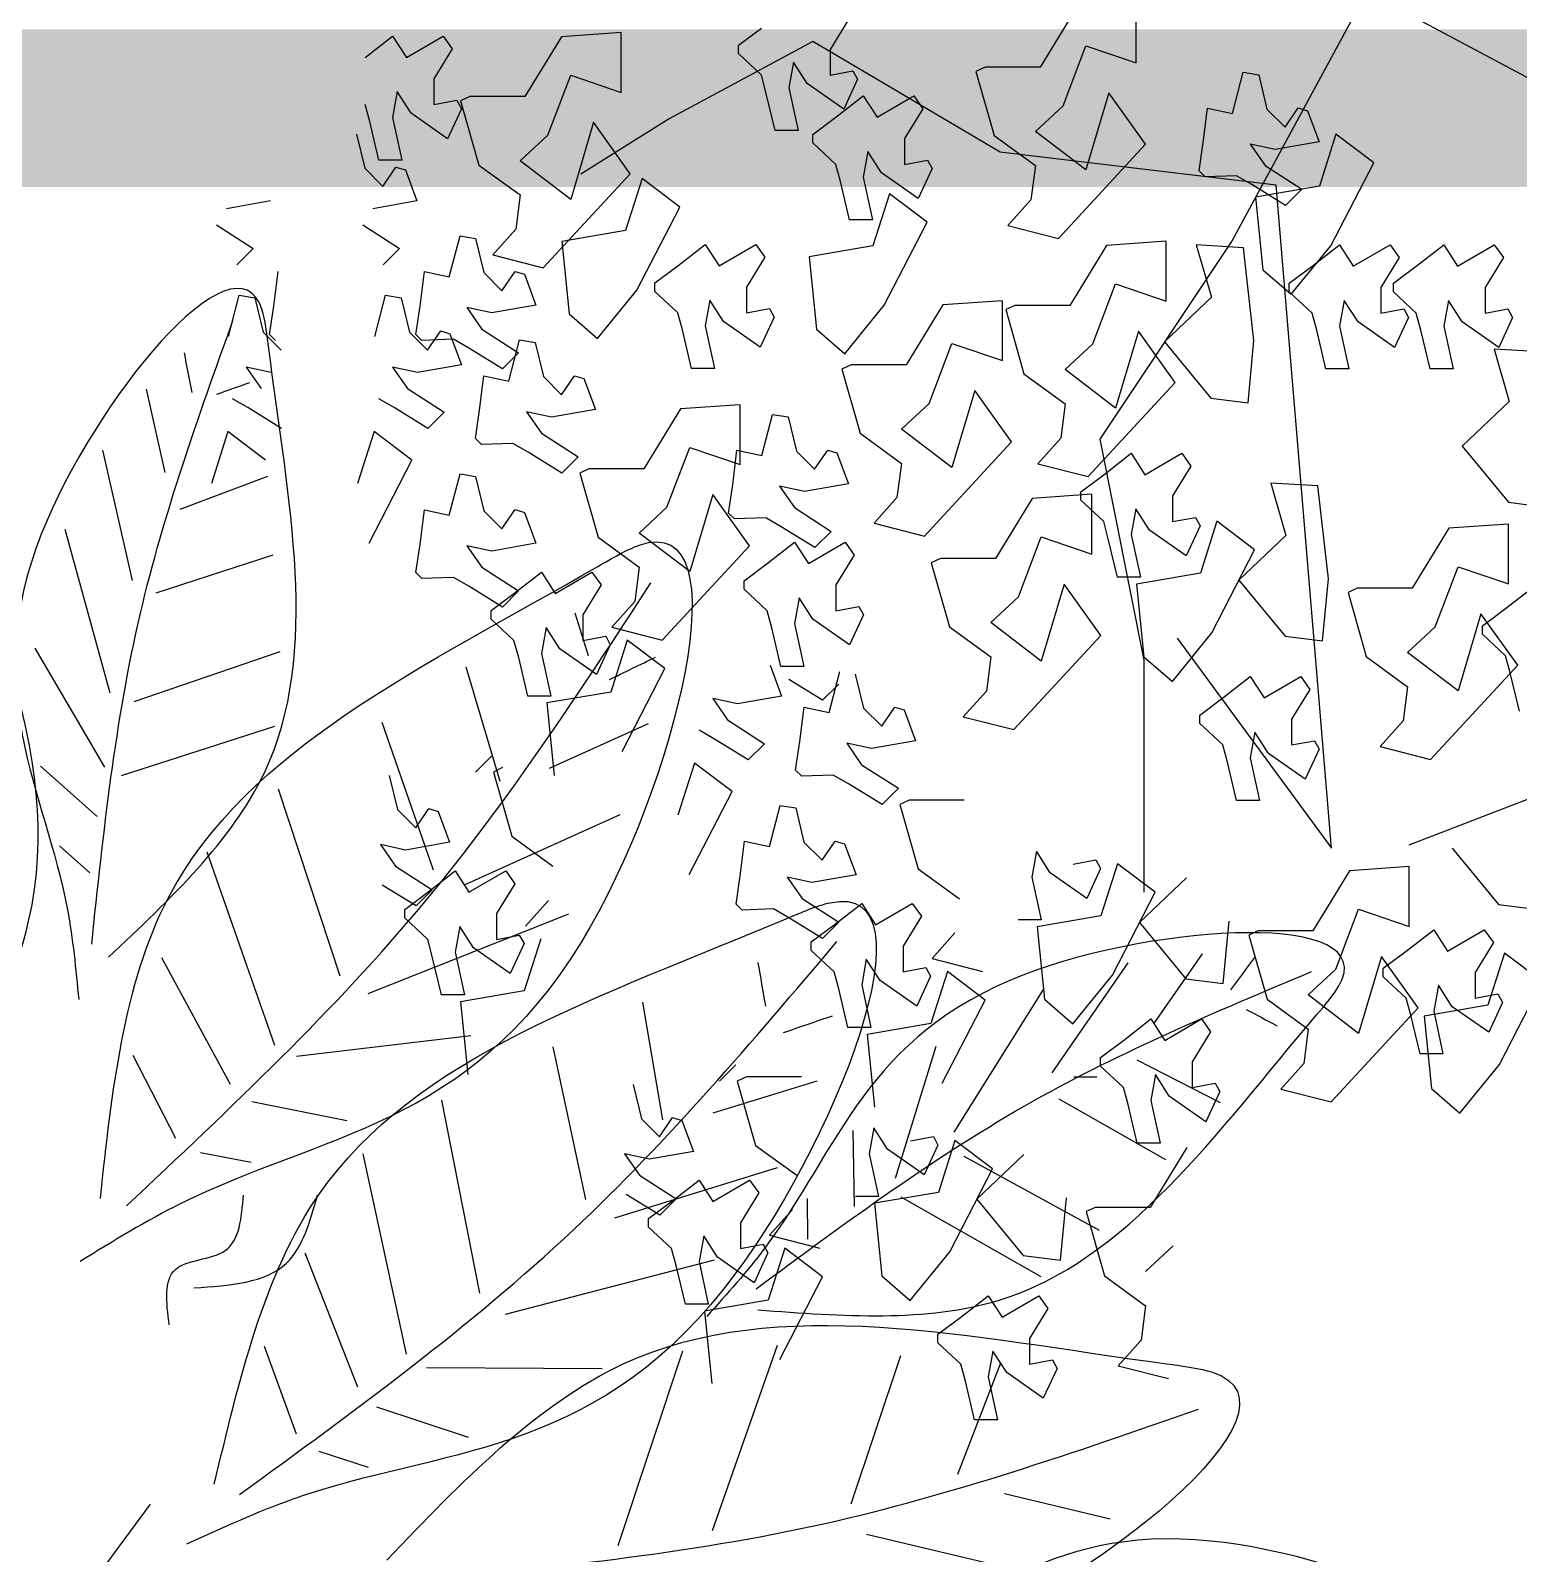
# Model space of a CAD drawing. Header units: metres. Extents: x -1655 to 449, y 40 to 361.
# Drawn here: x 144.3982 to 144.8706, y 48.9521 to 49.4355 of the extents above; entities that cross this region are included whole.
import ezdxf

# ---------------------------------------------------------------- set-up
doc = ezdxf.new("R2010")
doc.units = ezdxf.units.M
doc.header["$MEASUREMENT"] = 0
doc.linetypes.add('ACAD_ISO10W100', pattern=[18, 12, -3, 0, -3])
doc.layers.add('13', color=13, linetype='Continuous', lineweight=9)
doc.layers.add('paisajismo', color=7, linetype='Continuous')

# ---------------------------------------------------------------- blocks, each defined once
blk = doc.blocks.new('A$C67B00017')
at = {"layer": 'paisajismo', "color": 153}
for p, q in [((1.586, 2.0726), (1.5541, 2.1351)), ((1.6653, 2.1215), (1.6129, 2.0852)), ((1.5568, 2.0144), (1.5116, 2.0942)), ((1.6586, 2.0659), (1.5763, 2.0091)), ((1.2427, 2.0528), (1.2615, 1.9737)), ((1.5141, 1.9432), (1.4588, 2.0446)), ((1.2018, 1.9944), (1.2313, 1.8706)), ((1.4836, 1.8962), (1.4241, 2.0009)), ((1.6394, 2.0032), (1.5319, 1.9359)), ((1.2762, 1.9389), (1.3596, 1.971)), ((1.5959, 1.9225), (1.4973, 1.8921)), ((1.2542, 1.859), (1.365, 1.8961)), ((1.5332, 1.8604), (1.4763, 1.8613)), ((1.5701, 1.8333), (1.5461, 1.7557)), ((1.4823, 1.8261), (1.4521, 1.8264)), ((1.2342, 1.7553), (1.3728, 1.8041)), ((1.5052, 1.8038), (1.4677, 1.6822)), ((1.4363, 1.7566), (1.3957, 1.6003)), ((1.223, 1.6848), (1.3684, 1.7333)), ((1.5411, 1.7182), (1.6292, 1.7034)), ((1.8373, 1.7073), (1.8038, 1.6332)), ((1.7691, 1.6861), (1.7168, 1.5701)), ((1.355, 1.6728), (1.3559, 1.5415)), ((1.4816, 1.6606), (1.5958, 1.6362)), ((1.695, 1.6477), (1.6353, 1.4977)), ((1.7942, 1.5967), (1.8797, 1.5711)), ((1.3036, 1.5729), (1.3265, 1.5043)), ((1.4115, 1.5814), (1.5558, 1.553)), ((1.6039, 1.5747), (1.5885, 1.4443)), ((1.7279, 1.5469), (1.8383, 1.5085)), ((1.3661, 1.5265), (1.5159, 1.4943)), ((1.2814, 1.4981), (1.2933, 1.4614)), ((1.3414, 1.4901), (1.4415, 1.4508)), ((1.5405, 1.482), (1.5547, 1.411)), ((1.6486, 1.477), (1.7883, 1.431)), ((1.3063, 1.4444), (1.3718, 1.4204)), ((1.5967, 1.4281), (1.7414, 1.3776)), ((1.7986, 1.3136), (1.8356, 1.4282)), ((1.8539, 1.3229), (1.8912, 1.4322)), ((1.9352, 1.3395), (1.9635, 1.4268)), ((1.9978, 1.3573), (2.0223, 1.423)), ((1.5092, 1.4104), (1.5165, 1.3726)), ((1.5677, 1.3951), (1.6622, 1.3437)), ((1.5273, 1.3541), (1.5893, 1.3222)), ((2.0875, 1.3319), (2.0252, 1.346)), ((2.0419, 1.2993), (1.9445, 1.3215)), ((1.8938, 1.2486), (1.8049, 1.3008)), ((1.9827, 1.271), (1.8605, 1.3048)), ((1.7461, 1.2672), (1.7258, 1.2897)), ((1.8057, 1.2529), (1.768, 1.2954))]:
    blk.add_line(p, q, dxfattribs=at)
at = {"layer": 'paisajismo', "color": 210}
blk.add_line((1.1292, 1.243), (1.2539, 1.3353), dxfattribs=at)
at = {"layer": 'paisajismo', "color": 153}
for points in [[(1.0922, 1.8372), (1.0174, 2.0015), (1.1009, 2.3094), (1.1127, 2.3341), (1.2263, 2.128), (1.1313, 1.863), (1.105, 1.8007)], [(1.3991, 1.7894), (1.4064, 1.9698), (1.6196, 2.2071), (1.6413, 2.2238), (1.6498, 1.9886), (1.4457, 1.7948), (1.3941, 1.7511)], [(1.2121, 1.5118), (1.3587, 1.6887), (1.3588, 2.0949), (1.3525, 2.1292), (1.1442, 1.9138), (1.1726, 1.5566), (1.1841, 1.4712)], [(1.4149, 1.788), (1.5553, 1.9953), (1.652, 2.2032)], [(1.6237, 2.1545), (1.6115, 2.1777)], [(1.6383, 2.143), (1.6626, 2.1609)], [(1.1959, 1.524), (1.2395, 1.8396), (1.3248, 2.1188)], [(1.2687, 1.3829), (1.4849, 1.4608), (1.6915, 1.8105), (1.7035, 1.8432), (1.4146, 1.7636), (1.2575, 1.4416), (1.224, 1.3622)], [(1.261, 1.4017), (1.459, 1.6514), (1.6744, 1.8484)], [(1.6065, 1.8086), (1.619, 1.8451)], [(1.6261, 1.7953), (1.6589, 1.7895)], [(1.4823, 1.2977), (1.7065, 1.3482), (1.9549, 1.6697), (1.9708, 1.7006), (1.6743, 1.6574), (1.4784, 1.3574), (1.4354, 1.2827)], [(1.477, 1.3173), (1.7044, 1.5405), (1.9426, 1.7094)], [(1.8703, 1.6783), (1.8872, 1.7129)], [(1.8881, 1.6627), (1.9199, 1.6528)], [(1.6628, 1.3038), (1.8007, 1.4203), (2.1197, 1.4234), (2.1466, 1.4187), (1.979, 1.2535), (1.6982, 1.2731), (1.6311, 1.2815)], [(2.0837, 1.3848), (2.0925, 1.4095)], [(1.6725, 1.2912), (1.9201, 1.3277), (2.1387, 1.3968)], [(2.085, 1.3663), (2.1147, 1.3605)], [(1.4941, 1.1484), (1.7019, 1.2466), (2.0955, 1.146), (2.1271, 1.1314), (1.8668, 0.983), (1.5277, 1.099), (1.4479, 1.1314)]]:
    blk.add_spline(points, degree=3, dxfattribs=at)
at = {"layer": 'paisajismo', "color": 210}
for points in [[(1.4156, 1.3677), (1.4341, 1.4369), (1.4849, 1.46)], [(1.3879, 1.3492), (1.4294, 1.3538), (1.4433, 1.3907), (1.4849, 1.4046)]]:
    blk.add_spline(points, degree=3, dxfattribs=at)
blk = doc.blocks.new('A$C78ED2221')
at = {"layer": 'paisajismo', "color": 86}
for p, q in [((0.5396, 1.2394), (0.6195, 1.4465)), ((1.3246, 1.2289), (1.2417, 1.3843)), ((0.3333, 1.3242), (0.4112, 1.3644)), ((0.4112, 1.3644), (0.438, 1.329)), ((0.4837, 1.3233), (0.4793, 1.3583)), ((1.0022, 1.3635), (1.0049, 1.3192)), ((0.6197, 1.2596), (0.7081, 1.3414)), ((0.7081, 1.3414), (0.7563, 1.3069)), ((0.7171, 1.33), (0.7372, 1.3085)), ((0.7452, 1.3085), (0.7613, 1.33)), ((0.8005, 1.2854), (0.7844, 1.3328)), ((0.8406, 1.3328), (0.8367, 1.2768)), ((0.9139, 1.2892), (0.8611, 1.3327)), ((0.9557, 1.3334), (0.9139, 1.2892)), ((1.0049, 1.3192), (0.9557, 1.3334)), ((1.0345, 1.3366), (1.0064, 1.3237)), ((1.0426, 1.3322), (1.0345, 1.3366)), ((1.0385, 1.3108), (1.0426, 1.3322)), ((0.2877, 1.2872), (0.3333, 1.3242)), ((0.3917, 1.3272), (0.3636, 1.3142)), ((0.438, 1.329), (0.3891, 1.3135)), ((0.3997, 1.3228), (0.3917, 1.3272)), ((0.3957, 1.3014), (0.3997, 1.3228)), ((0.4479, 1.3186), (0.4198, 1.3014)), ((0.4599, 1.31), (0.4479, 1.3186)), ((0.5365, 1.2798), (0.4837, 1.3233)), ((1.0064, 1.3237), (1.0305, 1.2893)), ((1.0908, 1.328), (1.0627, 1.3108)), ((1.0827, 1.2849), (1.1028, 1.3194)), ((1.1028, 1.3194), (1.0908, 1.328)), ((0.3636, 1.3142), (0.3876, 1.2798)), ((0.3891, 1.3135), (0.3789, 1.2536)), ((0.4198, 1.3014), (0.3957, 1.3014)), ((0.4398, 1.2755), (0.4599, 1.31)), ((0.7563, 1.3069), (0.684, 1.2854)), ((0.7372, 1.3085), (0.7452, 1.3085)), ((1.0627, 1.3108), (1.0385, 1.3108)), ((0.3108, 1.2605), (0.2877, 1.2872)), ((1.0305, 1.2893), (1.0506, 1.2763)), ((0.3876, 1.2798), (0.4077, 1.2669)), ((0.4599, 1.2626), (0.4398, 1.2755)), ((0.684, 1.2854), (0.7201, 1.2381)), ((0.7443, 1.2639), (0.8005, 1.2854)), ((0.8367, 1.2768), (0.7804, 1.2424)), ((1.0264, 1.272), (0.9863, 1.2807)), ((0.9863, 1.2807), (0.9863, 1.2591)), ((1.0506, 1.2763), (1.0264, 1.272)), ((1.1028, 1.272), (1.0827, 1.2849)), ((0.3789, 1.2536), (0.3108, 1.2605)), ((0.3435, 1.2712), (0.3435, 1.2497)), ((0.3836, 1.2626), (0.3435, 1.2712)), ((0.4077, 1.2669), (0.3836, 1.2626)), ((0.4398, 1.2368), (0.4599, 1.2626)), ((0.6318, 1.2123), (0.6197, 1.2596)), ((0.7201, 1.2381), (0.7443, 1.2639)), ((0.9863, 1.2591), (1.0225, 1.2506)), ((1.0827, 1.2462), (1.1028, 1.272)), ((0.2983, 1.1663), (0.3867, 1.2481)), ((0.3435, 1.2497), (0.3796, 1.2411)), ((0.3867, 1.2481), (0.4348, 1.2136)), ((1.0225, 1.2506), (1.0385, 1.2462)), ((1.0385, 1.2462), (1.0586, 1.2247)), ((1.0666, 1.2247), (1.0827, 1.2462)), ((0.3796, 1.2411), (0.3957, 1.2368)), ((0.3957, 1.2368), (0.4158, 1.2152)), ((0.4238, 1.2152), (0.4398, 1.2368)), ((0.4791, 1.1921), (0.4629, 1.2395)), ((0.4629, 1.2395), (0.5192, 1.2395)), ((0.5192, 1.2395), (0.5152, 1.1835)), ((0.6559, 1.2338), (0.6318, 1.2123)), ((0.688, 1.2381), (0.6559, 1.2338)), ((0.7162, 1.1993), (0.688, 1.2381)), ((0.7804, 1.2424), (0.7804, 1.1907)), ((1.0345, 1.2388), (1.0064, 1.2258)), ((1.0426, 1.2344), (1.0345, 1.2388)), ((1.0385, 1.213), (1.0426, 1.2344)), ((1.0908, 1.2302), (1.0627, 1.213)), ((1.1028, 1.2216), (1.0908, 1.2302)), ((0.4158, 1.2152), (0.4238, 1.2152)), ((1.0064, 1.2258), (1.0305, 1.1915)), ((1.0586, 1.2247), (1.0666, 1.2247)), ((1.0827, 1.1871), (1.1028, 1.2216)), ((0.4348, 1.2136), (0.3625, 1.1921)), ((1.0627, 1.213), (1.0385, 1.213)), ((1.1019, 1.166), (1.1798, 1.2062)), ((1.3557, 1.2081), (1.1069, 1.0734)), ((1.1798, 1.2062), (1.2066, 1.1708)), ((0.3625, 1.1921), (0.3987, 1.1448)), ((0.4228, 1.1707), (0.4791, 1.1921)), ((0.7764, 1.1821), (0.7162, 1.1993)), ((0.7804, 1.1907), (0.7764, 1.1821)), ((1.0305, 1.1915), (1.0506, 1.1785)), ((1.1028, 1.1742), (1.0827, 1.1871)), ((0.5152, 1.1835), (0.459, 1.1491)), ((1.0264, 1.1742), (0.9863, 1.1829)), ((0.9863, 1.1829), (0.9863, 1.1613)), ((1.0506, 1.1785), (1.0264, 1.1742)), ((1.0827, 1.1484), (1.1028, 1.1742)), ((0.3103, 1.119), (0.2983, 1.1663)), ((0.3987, 1.1448), (0.4228, 1.1707)), ((0.7336, 1.0216), (0.5365, 1.1667)), ((0.5365, 1.1667), (1.1587, 1.1148)), ((0.7309, 1.1581), (0.7893, 1.1637)), ((0.7353, 1.1231), (0.7309, 1.1581)), ((0.7893, 1.1637), (0.8764, 1.1539)), ((0.9863, 1.1613), (1.0225, 1.1527)), ((1.0563, 1.1289), (1.1019, 1.166)), ((1.2066, 1.1708), (1.1578, 1.1553)), ((0.3666, 1.1448), (0.3344, 1.1405)), ((0.3947, 1.1061), (0.3666, 1.1448)), ((0.6293, 1.1549), (0.6012, 1.142)), ((0.6373, 1.1506), (0.6293, 1.1549)), ((0.6333, 1.1292), (0.6373, 1.1506)), ((0.6855, 1.1463), (0.6574, 1.1292)), ((0.6975, 1.1377), (0.6855, 1.1463)), ((0.8764, 1.1539), (0.8791, 1.1096)), ((1.0225, 1.1527), (1.0385, 1.1484)), ((1.0385, 1.1484), (1.0586, 1.1269)), ((1.0666, 1.1269), (1.0827, 1.1484)), ((1.1578, 1.1553), (1.1475, 1.0954)), ((1.1995, 1.1549), (1.1922, 1.1136)), ((1.2286, 1.1442), (1.1995, 1.1549)), ((1.2312, 1.1354), (1.2286, 1.1442)), ((0.3344, 1.1405), (0.3103, 1.119)), ((0.6012, 1.142), (0.6253, 1.1076)), ((0.6774, 1.1033), (0.6975, 1.1377)), ((1.1549, 1.1387), (1.1397, 1.1235)), ((1.1772, 1.1042), (1.1549, 1.1387)), ((1.2131, 1.1231), (1.2312, 1.1354)), ((0.6574, 1.1292), (0.6333, 1.1292)), ((0.7881, 1.0796), (0.7353, 1.1231)), ((0.8299, 1.1238), (0.7881, 1.0796)), ((0.8791, 1.1096), (0.8299, 1.1238)), ((1.0794, 1.1023), (1.0563, 1.1289)), ((1.0586, 1.1269), (1.0666, 1.1269)), ((1.1397, 1.1235), (1.1592, 1.0919)), ((0.6253, 1.1076), (0.6454, 1.0947)), ((0.6975, 1.0903), (0.6774, 1.1033)), ((1.1475, 1.0954), (1.0794, 1.1023)), ((1.1587, 1.1148), (1.1898, 0.8557)), ((1.1973, 1.0902), (1.1772, 1.1042)), ((1.1922, 1.1136), (1.1973, 1.0902)), ((0.6212, 1.0903), (0.5811, 1.099)), ((0.5811, 1.099), (0.5811, 1.0775)), ((0.6454, 1.0947), (0.6212, 1.0903)), ((0.6774, 1.0646), (0.6975, 1.0903)), ((0.7386, 1.0542), (0.8165, 1.0944)), ((0.9545, 1.0883), (1.0129, 1.0938)), ((0.9589, 1.0533), (0.9545, 1.0883)), ((1.0129, 1.0938), (1.1, 1.084)), ((1.1592, 1.0919), (1.1675, 1.0774)), ((0.5811, 1.0775), (0.6172, 1.0689)), ((1.1069, 1.0734), (0.9202, 0.949)), ((1.1, 1.084), (1.1027, 1.0397)), ((1.1675, 1.0774), (1.1664, 1.048)), ((0.3079, 1.0617), (0.2797, 1.0487)), ((0.3159, 1.0573), (0.3079, 1.0617)), ((0.4138, 1.0299), (0.4094, 1.0648)), ((0.6172, 1.0689), (0.6333, 1.0646)), ((0.6333, 1.0646), (0.6534, 1.043)), ((0.6614, 1.043), (0.6774, 1.0646)), ((0.8433, 1.059), (0.7944, 1.0435)), ((0.2797, 1.0487), (0.3038, 1.0143)), ((0.3118, 1.0359), (0.3159, 1.0573)), ((0.3641, 1.0531), (0.336, 1.0359)), ((0.356, 1.01), (0.3761, 1.0445)), ((0.3761, 1.0445), (0.3641, 1.0531)), ((0.693, 1.0172), (0.7386, 1.0542)), ((1.0117, 1.0098), (0.9589, 1.0533)), ((1.0535, 1.0539), (1.0117, 1.0098)), ((1.1027, 1.0397), (1.0535, 1.0539)), ((1.1664, 1.048), (1.1721, 1.0423)), ((1.1721, 1.0423), (1.1987, 1.0462)), ((0.2556, 1.0309), (0.1993, 0.9965)), ((0.336, 1.0359), (0.3118, 1.0359)), ((0.4667, 0.9863), (0.4138, 1.0299)), ((0.5085, 1.0305), (0.4667, 0.9863)), ((0.6534, 1.043), (0.6614, 1.043)), ((0.7944, 1.0435), (0.7842, 0.9836)), ((0.8389, 1.0432), (0.8108, 1.0302)), ((0.8108, 1.0302), (0.8349, 0.9958)), ((0.8469, 1.0388), (0.8389, 1.0432)), ((0.8429, 1.0174), (0.8469, 1.0388)), ((0.8951, 1.0346), (0.867, 1.0174)), ((0.9071, 1.026), (0.8951, 1.0346)), ((0.139, 0.9921), (0.1632, 1.018)), ((0.7161, 0.9905), (0.693, 1.0172)), ((0.867, 1.0174), (0.8429, 1.0174)), ((0.8852, 0.9382), (0.9736, 1.02)), ((0.887, 0.9915), (0.9071, 1.026)), ((0.9736, 1.02), (1.0218, 0.9855)), ((0.0507, 0.9663), (0.0386, 1.0137)), ((0.2596, 1.0057), (0.2596, 0.9842)), ((0.2997, 0.9971), (0.2596, 1.0057)), ((0.3239, 1.0014), (0.2997, 0.9971)), ((0.3038, 1.0143), (0.3239, 1.0014)), ((0.3761, 0.9971), (0.356, 1.01)), ((0.4171, 0.9609), (0.495, 1.0011)), ((0.495, 1.0011), (0.5218, 0.9657)), ((1.0499, 1.0114), (1.1061, 1.0114)), ((1.066, 0.964), (1.0499, 1.0114)), ((1.1061, 1.0114), (1.1021, 0.9554)), ((0.0748, 0.9879), (0.0507, 0.9663)), ((0.1069, 0.9921), (0.0748, 0.9879)), ((0.1351, 0.9534), (0.1069, 0.9921)), ((0.356, 0.9713), (0.3761, 0.9971)), ((0.7128, 0.9905), (0.4951, 0.9905)), ((0.9202, 0.949), (0.7128, 0.9905)), ((0.7842, 0.9836), (0.7161, 0.9905)), ((0.8308, 0.9786), (0.7907, 0.9872)), ((0.7907, 0.9872), (0.7907, 0.9657)), ((0.8349, 0.9958), (0.855, 0.9829)), ((0.9071, 0.9786), (0.887, 0.9915)), ((1.1088, 0.9103), (1.1972, 0.992)), ((0.2596, 0.9842), (0.2958, 0.9756)), ((0.2958, 0.9756), (0.3118, 0.9713)), ((0.855, 0.9829), (0.8308, 0.9786)), ((0.887, 0.9528), (0.9071, 0.9786)), ((1.0218, 0.9855), (0.9495, 0.964)), ((1.2734, 0.9834), (1.3297, 0.9834)), ((1.2896, 0.936), (1.2734, 0.9834)), ((0.3118, 0.9713), (0.3319, 0.9497)), ((0.3399, 0.9497), (0.356, 0.9713)), ((0.3715, 0.9239), (0.4171, 0.9609)), ((0.5218, 0.9657), (0.473, 0.9502)), ((0.7907, 0.9657), (0.8268, 0.9571)), ((0.9495, 0.964), (0.9856, 0.9167)), ((1.0098, 0.9425), (1.066, 0.964)), ((0.3215, 0.9464), (0.3215, 0.9248)), ((0.3319, 0.9497), (0.3399, 0.9497)), ((0.473, 0.9502), (0.4627, 0.8903)), ((0.5174, 0.9499), (0.4893, 0.9369)), ((0.5255, 0.9455), (0.5174, 0.9499)), ((0.5214, 0.9241), (0.5255, 0.9455)), ((0.6477, 0.8683), (0.7361, 0.9501)), ((0.7361, 0.9501), (0.7842, 0.9157)), ((0.8268, 0.9571), (0.8429, 0.9528)), ((0.8429, 0.9528), (0.863, 0.9312)), ((0.871, 0.9312), (0.887, 0.9528)), ((1.1021, 0.9554), (1.0459, 0.921)), ((0.4893, 0.9369), (0.5134, 0.9026)), ((0.9856, 0.9167), (1.0098, 0.9425)), ((1.173, 0.936), (1.2092, 0.8887)), ((1.2333, 0.9146), (1.2896, 0.936)), ((0.3946, 0.8972), (0.3715, 0.9239)), ((0.9535, 0.9167), (0.9214, 0.9124)), ((0.9816, 0.8779), (0.9535, 0.9167)), ((1.0459, 0.921), (1.0459, 0.8694)), ((1.3257, 0.9274), (1.2695, 0.8931)), ((0.0482, 0.909), (0.0201, 0.8961)), ((0.0562, 0.9047), (0.0482, 0.909)), ((0.0522, 0.8832), (0.0562, 0.9047)), ((0.1542, 0.8772), (0.1498, 0.9122)), ((0.5134, 0.9026), (0.5335, 0.8896)), ((1.1209, 0.8629), (1.1088, 0.9103)), ((1.2092, 0.8887), (1.2333, 0.9146)), ((0.0201, 0.8961), (0.0442, 0.8617)), ((0.1045, 0.9004), (0.0763, 0.8832)), ((0.0963, 0.8574), (0.1164, 0.8918)), ((0.1164, 0.8918), (0.1045, 0.9004)), ((0.4627, 0.8903), (0.3946, 0.8972)), ((0.4692, 0.894), (0.4692, 0.8724)), ((0.5093, 0.8853), (0.4692, 0.894)), ((0.5335, 0.8896), (0.5093, 0.8853)), ((1.1771, 0.8887), (1.1449, 0.8845)), ((1.2052, 0.85), (1.1771, 0.8887)), ((1.2695, 0.8931), (1.2695, 0.8414)), ((0.0763, 0.8832), (0.0522, 0.8832)), ((0.207, 0.8337), (0.1542, 0.8772)), ((0.2488, 0.8779), (0.207, 0.8337)), ((1.0419, 0.8608), (0.9816, 0.8779)), ((1.1449, 0.8845), (1.1209, 0.8629)), ((0.0442, 0.8617), (0.0643, 0.8488)), ((0.9177, 0.8663), (0.9659, 0.8318)), ((1.0459, 0.8694), (1.0419, 0.8608)), ((0.0401, 0.8444), (0, 0.8531)), ((0, 0.8531), (0, 0.8316)), ((0.0643, 0.8488), (0.0401, 0.8444)), ((0.1164, 0.8444), (0.0963, 0.8574)), ((0.0963, 0.8186), (0.1164, 0.8444)), ((0.1575, 0.8083), (0.2354, 0.8485)), ((0.2354, 0.8485), (0.2622, 0.8131)), ((0.994, 0.8577), (1.0502, 0.8577)), ((1.0101, 0.8103), (0.994, 0.8577)), ((1.0502, 0.8577), (1.0463, 0.8017)), ((1.1898, 0.8557), (1.2935, 0.6796)), ((1.2654, 0.8328), (1.2052, 0.85)), ((0, 0.8316), (0.0361, 0.823)), ((0.316, 0.8012), (0.3939, 0.8414)), ((0.3939, 0.8414), (0.4207, 0.806)), ((0.4328, 0.7916), (0.4207, 0.8389)), ((0.9659, 0.8318), (0.8936, 0.8103)), ((1.2695, 0.8414), (1.2654, 0.8328)), ((0.0361, 0.823), (0.0522, 0.8186)), ((0.0522, 0.8186), (0.0723, 0.7971)), ((0.0803, 0.7971), (0.0963, 0.8186)), ((0.5171, 0.7787), (0.489, 0.8174)), ((0.5814, 0.8217), (0.5814, 0.7701)), ((0.1119, 0.7712), (0.1575, 0.8083)), ((0.2622, 0.8131), (0.2134, 0.7976)), ((0.4207, 0.806), (0.3719, 0.7905)), ((0.4569, 0.8131), (0.4328, 0.7916)), ((0.9539, 0.7888), (1.0101, 0.8103)), ((1.0463, 0.8017), (0.99, 0.7673)), ((0.0723, 0.7971), (0.0803, 0.7971)), ((0.2134, 0.7976), (0.2031, 0.7377)), ((0.2578, 0.7972), (0.2297, 0.7843)), ((0.2658, 0.7929), (0.2578, 0.7972)), ((0.2618, 0.7714), (0.2658, 0.7929)), ((0.3719, 0.7905), (0.3616, 0.7306)), ((0.4163, 0.7902), (0.3882, 0.7772)), ((0.4243, 0.7858), (0.4163, 0.7902)), ((0.9297, 0.763), (0.9539, 0.7888)), ((1.046, 0.7468), (1.1239, 0.787)), ((1.1239, 0.787), (1.1507, 0.7516)), ((1.1743, 0.7916), (1.1461, 0.7787)), ((1.1823, 0.7873), (1.1743, 0.7916)), ((1.1782, 0.7658), (1.1823, 0.7873)), ((0.2297, 0.7843), (0.2538, 0.7499)), ((0.3882, 0.7772), (0.4123, 0.7429)), ((0.4203, 0.7644), (0.4243, 0.7858)), ((0.4726, 0.7816), (0.4444, 0.7644)), ((0.4645, 0.7385), (0.4846, 0.773)), ((0.4846, 0.773), (0.4726, 0.7816)), ((0.5774, 0.7615), (0.5171, 0.7787)), ((0.6372, 0.7762), (0.6299, 0.7348)), ((0.8414, 0.7372), (0.8293, 0.7845)), ((1.1461, 0.7787), (1.1702, 0.7443)), ((1.2305, 0.783), (1.2024, 0.7658)), ((1.2224, 0.74), (1.2425, 0.7744)), ((1.2425, 0.7744), (1.2305, 0.783)), ((0.135, 0.7446), (0.1119, 0.7712)), ((0.4444, 0.7644), (0.4203, 0.7644)), ((0.5814, 0.7701), (0.5774, 0.7615)), ((0.5926, 0.76), (0.5774, 0.7448)), ((0.6148, 0.7255), (0.5926, 0.76)), ((0.6689, 0.7567), (0.6663, 0.7654)), ((0.8655, 0.7587), (0.8414, 0.7372)), ((0.9258, 0.7242), (0.8976, 0.763)), ((0.99, 0.7673), (0.99, 0.7156)), ((1.2024, 0.7658), (1.1782, 0.7658)), ((0.2031, 0.7377), (0.135, 0.7446)), ((0.2538, 0.7499), (0.2739, 0.737)), ((0.5774, 0.7448), (0.5969, 0.7131)), ((0.6508, 0.7444), (0.6689, 0.7567)), ((0.6679, 0.7273), (0.6508, 0.7444)), ((1.0004, 0.7097), (1.046, 0.7468)), ((1.1507, 0.7516), (1.1019, 0.7361)), ((1.1702, 0.7443), (1.1903, 0.7314)), ((0.2497, 0.7326), (0.2096, 0.7413)), ((0.2096, 0.7413), (0.2096, 0.7198)), ((0.2739, 0.737), (0.2497, 0.7326)), ((0.3616, 0.7306), (0.2935, 0.7375)), ((0.4082, 0.7256), (0.3681, 0.7343)), ((0.3681, 0.7343), (0.3681, 0.7127)), ((0.4324, 0.7299), (0.4082, 0.7256)), ((0.4123, 0.7429), (0.4324, 0.7299)), ((0.4846, 0.7256), (0.4645, 0.7385)), ((0.6299, 0.7348), (0.635, 0.7115)), ((1.1019, 0.7361), (1.0916, 0.6762)), ((1.1662, 0.727), (1.1261, 0.7357)), ((1.1261, 0.7357), (1.1261, 0.7142)), ((1.1903, 0.7314), (1.1662, 0.727)), ((1.2425, 0.727), (1.2224, 0.74)), ((0.4645, 0.6998), (0.4846, 0.7256)), ((0.5115, 0.7203), (0.5042, 0.6789)), ((0.5405, 0.7095), (0.5115, 0.7203)), ((0.635, 0.7115), (0.6148, 0.7255)), ((0.6999, 0.7196), (0.6679, 0.7273)), ((0.7554, 0.7272), (0.7272, 0.7142)), ((0.7634, 0.7228), (0.7554, 0.7272)), ((0.7593, 0.7014), (0.7634, 0.7228)), ((0.8116, 0.7186), (0.7835, 0.7014)), ((0.8236, 0.71), (0.8116, 0.7186)), ((0.986, 0.7071), (0.9258, 0.7242)), ((0.99, 0.7156), (0.986, 0.7071)), ((1.2224, 0.7012), (1.2425, 0.727)), ((1.2581, 0.7218), (1.23, 0.7088)), ((1.2661, 0.7174), (1.2581, 0.7218)), ((1.2621, 0.696), (1.2661, 0.7174)), ((0.3681, 0.7127), (0.4043, 0.7041)), ((0.4043, 0.7041), (0.4203, 0.6998)), ((0.4669, 0.7041), (0.4516, 0.6889)), ((0.4891, 0.6696), (0.4669, 0.7041)), ((0.5251, 0.6885), (0.5431, 0.7008)), ((0.5431, 0.7008), (0.5405, 0.7095)), ((0.5969, 0.7131), (0.6051, 0.6987)), ((0.6638, 0.6949), (0.7023, 0.705)), ((0.6904, 0.7041), (0.6752, 0.6889)), ((0.7272, 0.7142), (0.7513, 0.6798)), ((0.7835, 0.7014), (0.7593, 0.7014)), ((0.8035, 0.6755), (0.8236, 0.71)), ((0.8784, 0.7131), (0.8712, 0.6718)), ((0.9075, 0.7024), (0.8784, 0.7131)), ((0.9101, 0.6937), (0.9075, 0.7024)), ((1.0235, 0.6831), (1.0004, 0.7097)), ((1.1261, 0.7142), (1.1622, 0.7056)), ((1.1622, 0.7056), (1.1782, 0.7012)), ((1.1782, 0.7012), (1.1983, 0.6797)), ((1.2064, 0.6797), (1.2224, 0.7012)), ((1.23, 0.7088), (1.2541, 0.6744)), ((1.3143, 0.7132), (1.2862, 0.696)), ((0.0564, 0.6486), (0.1342, 0.6888)), ((0.1342, 0.6888), (0.1611, 0.6534)), ((0.1732, 0.639), (0.1611, 0.6863)), ((0.4203, 0.6998), (0.4404, 0.6783)), ((0.4484, 0.6783), (0.4645, 0.6998)), ((0.4516, 0.6889), (0.4711, 0.6572)), ((0.5421, 0.6714), (0.5251, 0.6885)), ((0.6051, 0.6987), (0.6041, 0.6693)), ((0.6688, 0.6715), (0.6638, 0.6949)), ((0.6752, 0.6889), (0.6947, 0.6572)), ((0.8338, 0.697), (0.8186, 0.6817)), ((0.8561, 0.6625), (0.8338, 0.697)), ((0.8921, 0.6814), (0.9101, 0.6937)), ((1.2862, 0.696), (1.2621, 0.696)), ((0.4404, 0.6783), (0.4484, 0.6783)), ((0.5042, 0.6789), (0.5092, 0.6556)), ((0.7513, 0.6798), (0.7714, 0.6669)), ((0.8236, 0.6626), (0.8035, 0.6755)), ((0.8186, 0.6817), (0.8381, 0.6501)), ((0.9091, 0.6643), (0.8921, 0.6814)), ((1.0916, 0.6762), (1.0235, 0.6831)), ((1.1983, 0.6797), (1.2064, 0.6797)), ((1.2935, 0.6796), (1.2209, 0.5448)), ((1.2541, 0.6744), (1.2741, 0.6615)), ((0.1972, 0.6605), (0.1732, 0.639)), ((0.2575, 0.626), (0.2294, 0.6648)), ((0.3218, 0.6691), (0.3218, 0.6174)), ((0.5092, 0.6556), (0.4891, 0.6696)), ((0.5742, 0.6637), (0.5421, 0.6714)), ((0.5766, 0.6491), (0.5742, 0.6637)), ((0.6041, 0.6693), (0.6098, 0.6636)), ((0.6098, 0.6636), (0.6364, 0.6675)), ((0.6364, 0.6675), (0.6688, 0.6715)), ((0.7071, 0.6712), (0.7071, 0.6497)), ((0.7473, 0.6626), (0.7071, 0.6712)), ((0.7714, 0.6669), (0.7473, 0.6626)), ((0.8035, 0.6368), (0.8236, 0.6626)), ((0.8762, 0.6485), (0.8561, 0.6625)), ((0.8712, 0.6718), (0.8762, 0.6485)), ((0.9412, 0.6566), (0.9091, 0.6643)), ((1.25, 0.6572), (1.2099, 0.6659)), ((1.2099, 0.6659), (1.2099, 0.6443)), ((1.2741, 0.6615), (1.25, 0.6572)), ((0.1611, 0.6534), (0.1122, 0.6379)), ((0.4711, 0.6572), (0.4794, 0.6428)), ((0.538, 0.639), (0.5766, 0.6491)), ((0.6791, 0.6504), (0.6718, 0.6091)), ((0.7082, 0.6397), (0.6791, 0.6504)), ((0.7071, 0.6497), (0.7433, 0.6411)), ((0.8381, 0.6501), (0.8464, 0.6357)), ((0.9436, 0.642), (0.9412, 0.6566)), ((1.0348, 0.6433), (1.0067, 0.6304)), ((1.0429, 0.639), (1.0348, 0.6433)), ((0.1122, 0.6379), (0.102, 0.578)), ((0.1567, 0.6375), (0.1286, 0.6246)), ((0.1647, 0.6332), (0.1567, 0.6375)), ((0.1607, 0.6117), (0.1647, 0.6332)), ((0.4794, 0.6428), (0.4784, 0.6134)), ((0.5431, 0.6156), (0.538, 0.639)), ((0.6345, 0.6342), (0.6193, 0.619)), ((0.6568, 0.5997), (0.6345, 0.6342)), ((0.7433, 0.6411), (0.7593, 0.6368)), ((0.7593, 0.6368), (0.7794, 0.6152)), ((0.7874, 0.6152), (0.8035, 0.6368)), ((0.8464, 0.6357), (0.8454, 0.6063)), ((0.905, 0.6318), (0.9436, 0.642)), ((0.91, 0.6085), (0.905, 0.6318)), ((1.0067, 0.6304), (1.0308, 0.596)), ((1.0388, 0.6175), (1.0429, 0.639)), ((1.0911, 0.6347), (1.0629, 0.6175)), ((1.1031, 0.6261), (1.0911, 0.6347)), ((0.1286, 0.6246), (0.1526, 0.5902)), ((0.2129, 0.6289), (0.1848, 0.6117)), ((0.2048, 0.5859), (0.2249, 0.6203)), ((0.2249, 0.6203), (0.2129, 0.6289)), ((0.3177, 0.6088), (0.2575, 0.626)), ((0.3218, 0.6174), (0.3177, 0.6088)), ((0.5106, 0.6116), (0.5431, 0.6156)), ((0.6193, 0.619), (0.6388, 0.5874)), ((0.7318, 0.5384), (0.8202, 0.6202)), ((0.7794, 0.6152), (0.7874, 0.6152)), ((0.8202, 0.6202), (0.8683, 0.5857)), ((1.0629, 0.6175), (1.0388, 0.6175)), ((1.083, 0.5917), (1.1031, 0.6261)), ((0.1848, 0.6117), (0.1607, 0.6117)), ((0.333, 0.6073), (0.3178, 0.5921)), ((0.4784, 0.6134), (0.484, 0.6077)), ((0.484, 0.6077), (0.5106, 0.6116)), ((0.5116, 0.5637), (0.5895, 0.6039)), ((0.5895, 0.6039), (0.6163, 0.5685)), ((0.6718, 0.6091), (0.6769, 0.5857)), ((0.8454, 0.6063), (0.851, 0.6006)), ((0.851, 0.6006), (0.8776, 0.6045)), ((0.8776, 0.6045), (0.91, 0.6085)), ((0.9126, 0.5642), (0.8965, 0.6116)), ((0.8965, 0.6116), (0.9527, 0.6116)), ((0.9527, 0.6116), (0.9487, 0.5556)), ((0.1526, 0.5902), (0.1727, 0.5773)), ((0.6388, 0.5874), (0.6471, 0.5729)), ((0.6769, 0.5857), (0.6568, 0.5997)), ((0.9866, 0.5874), (0.9866, 0.5659)), ((1.0267, 0.5787), (0.9866, 0.5874)), ((1.0308, 0.596), (1.0509, 0.5831)), ((1.1031, 0.5787), (1.083, 0.5917)), ((0.102, 0.578), (0.0339, 0.5849)), ((0.1085, 0.5816), (0.1085, 0.5601)), ((0.1486, 0.5729), (0.1085, 0.5816)), ((0.1727, 0.5773), (0.1486, 0.5729)), ((0.2249, 0.5729), (0.2048, 0.5859)), ((0.2048, 0.5471), (0.2249, 0.5729)), ((1.0509, 0.5831), (1.0267, 0.5787)), ((1.083, 0.5529), (1.1031, 0.5787)), ((0.1085, 0.5601), (0.1446, 0.5515)), ((0.2518, 0.5676), (0.2445, 0.5263)), ((0.2809, 0.5569), (0.2518, 0.5676)), ((0.6163, 0.5685), (0.5675, 0.553)), ((0.7961, 0.5642), (0.8322, 0.5168)), ((0.9866, 0.5659), (1.0228, 0.5573)), ((0.1446, 0.5515), (0.1607, 0.5471)), ((0.1607, 0.5471), (0.1808, 0.5256)), ((0.1888, 0.5256), (0.2048, 0.5471)), ((0.2072, 0.5514), (0.192, 0.5362)), ((0.2294, 0.5169), (0.2072, 0.5514)), ((0.2654, 0.5358), (0.2835, 0.5481)), ((0.2835, 0.5481), (0.2809, 0.5569)), ((0.9487, 0.5556), (0.8925, 0.5212)), ((1.0228, 0.5573), (1.0388, 0.5529)), ((1.0388, 0.5529), (1.0589, 0.5314)), ((1.0602, 0.5146), (1.1381, 0.5548)), ((1.0669, 0.5314), (1.083, 0.5529)), ((1.2209, 0.5448), (1.1691, 0.4619)), ((0.192, 0.5362), (0.2115, 0.5046)), ((0.2825, 0.5188), (0.2654, 0.5358)), ((0.6271, 0.5007), (0.705, 0.5409)), ((0.705, 0.5409), (0.7318, 0.5055)), ((0.7439, 0.4911), (0.7318, 0.5384)), ((0.8322, 0.5168), (0.8564, 0.5427)), ((1.0589, 0.5314), (1.0669, 0.5314)), ((0.1808, 0.5256), (0.1888, 0.5256)), ((0.2496, 0.5029), (0.2294, 0.5169)), ((0.2445, 0.5263), (0.2496, 0.5029)), ((0.3145, 0.511), (0.2825, 0.5188)), ((0.8001, 0.5168), (0.7679, 0.5126)), ((0.8282, 0.4781), (0.8001, 0.5168)), ((0.8925, 0.5212), (0.8925, 0.4695)), ((1.0147, 0.4776), (1.0602, 0.5146)), ((1.165, 0.5194), (1.1161, 0.504)), ((0.7318, 0.5055), (0.683, 0.49)), ((0.7679, 0.5126), (0.7439, 0.4911)), ((1.0811, 0.4266), (1.1695, 0.5084)), ((1.1161, 0.504), (1.1059, 0.444)), ((0.683, 0.49), (0.6727, 0.4301)), ((0.7274, 0.4896), (0.6993, 0.4767)), ((0.7354, 0.4853), (0.7274, 0.4896)), ((0.6993, 0.4767), (0.7234, 0.4423)), ((0.7314, 0.4638), (0.7354, 0.4853)), ((0.7837, 0.481), (0.7555, 0.4638)), ((0.7755, 0.438), (0.7956, 0.4724)), ((0.7956, 0.4724), (0.7837, 0.481)), ((0.8884, 0.4609), (0.8282, 0.4781)), ((0.9483, 0.4756), (0.941, 0.4343)), ((0.9773, 0.4649), (0.9483, 0.4756)), ((0.7555, 0.4638), (0.7314, 0.4638)), ((0.8925, 0.4695), (0.8884, 0.4609)), ((0.9037, 0.4594), (0.8885, 0.4442)), ((0.9259, 0.4249), (0.9037, 0.4594)), ((0.8885, 0.4442), (0.908, 0.4126)), ((1.1059, 0.444), (1.0378, 0.4509)), ((1.1454, 0.4524), (1.1815, 0.4051)), ((1.2057, 0.4309), (1.2619, 0.4524)), ((1.2981, 0.4438), (1.2418, 0.4094)), ((0.4874, 0.4315), (0.4633, 0.41)), ((0.5477, 0.3971), (0.5196, 0.4358)), ((0.6727, 0.4301), (0.6046, 0.437)), ((0.6792, 0.4337), (0.6792, 0.4122)), ((0.7193, 0.425), (0.6792, 0.4337)), ((0.7435, 0.4294), (0.7193, 0.425)), ((0.7234, 0.4423), (0.7435, 0.4294)), ((0.7956, 0.425), (0.7755, 0.438)), ((0.941, 0.4343), (0.9461, 0.4109)), ((1.1815, 0.4051), (1.2057, 0.4309)), ((0.4512, 0.4244), (0.4024, 0.4089)), ((0.7755, 0.3992), (0.7956, 0.425)), ((0.8226, 0.4197), (0.8153, 0.3784)), ((0.8516, 0.409), (0.8226, 0.4197)), ((0.9461, 0.4109), (0.9259, 0.4249)), ((1.0461, 0.4197), (1.0388, 0.3784)), ((1.0932, 0.3793), (1.0811, 0.4266)), ((0.4024, 0.4089), (0.3921, 0.349)), ((0.4469, 0.4086), (0.4188, 0.3956)), ((0.4549, 0.4042), (0.4469, 0.4086)), ((0.4508, 0.3828), (0.4549, 0.4042)), ((0.6792, 0.4122), (0.7153, 0.4036)), ((0.7153, 0.4036), (0.7314, 0.3992)), ((0.778, 0.4035), (0.7627, 0.3883)), ((0.8002, 0.369), (0.778, 0.4035)), ((0.8542, 0.4002), (0.8516, 0.409)), ((0.908, 0.4126), (0.9162, 0.3981)), ((0.9748, 0.3943), (1.0134, 0.4045)), ((1.0015, 0.4035), (0.9863, 0.3883)), ((1.0237, 0.369), (1.0015, 0.4035)), ((1.1173, 0.4008), (1.0932, 0.3793)), ((1.1495, 0.4051), (1.1173, 0.4008)), ((1.1776, 0.3663), (1.1495, 0.4051)), ((1.2418, 0.4094), (1.2418, 0.3577)), ((0.4188, 0.3956), (0.4428, 0.3612)), ((0.5031, 0.4), (0.475, 0.3828)), ((0.495, 0.3569), (0.5151, 0.3914)), ((0.5151, 0.3914), (0.5031, 0.4)), ((0.6079, 0.3799), (0.5477, 0.3971)), ((0.612, 0.3885), (0.6079, 0.3799)), ((0.7314, 0.3992), (0.7515, 0.3777)), ((0.7595, 0.3777), (0.7755, 0.3992)), ((0.7627, 0.3883), (0.7822, 0.3567)), ((0.8362, 0.3879), (0.8542, 0.4002)), ((0.8532, 0.3709), (0.8362, 0.3879)), ((0.9162, 0.3981), (0.9152, 0.3687)), ((0.9799, 0.3709), (0.9748, 0.3943)), ((0.9863, 0.3883), (1.0058, 0.3567)), ((1.0597, 0.3879), (1.0778, 0.4002)), ((1.0768, 0.3709), (1.0597, 0.3879)), ((0.475, 0.3828), (0.4508, 0.3828)), ((0.6232, 0.3784), (0.6079, 0.3631)), ((0.7515, 0.3777), (0.7595, 0.3777)), ((0.8153, 0.3784), (0.8203, 0.355)), ((1.0388, 0.3784), (1.0439, 0.355)), ((0.4428, 0.3612), (0.4629, 0.3483)), ((0.8203, 0.355), (0.8002, 0.369)), ((0.8853, 0.3631), (0.8532, 0.3709)), ((0.8877, 0.3486), (0.8853, 0.3631)), ((0.9152, 0.3687), (0.9209, 0.363)), ((0.9209, 0.363), (0.9475, 0.3669)), ((0.9475, 0.3669), (0.9799, 0.3709)), ((1.0439, 0.355), (1.0237, 0.369)), ((1.1088, 0.3631), (1.0768, 0.3709)), ((1.1112, 0.3486), (1.1088, 0.3631)), ((1.2378, 0.3491), (1.1776, 0.3663)), ((1.2418, 0.3577), (1.2378, 0.3491)), ((0.3921, 0.349), (0.324, 0.3559)), ((0.4388, 0.344), (0.3987, 0.3526)), ((0.3987, 0.3526), (0.3987, 0.3311)), ((0.4629, 0.3483), (0.4388, 0.344)), ((0.5151, 0.344), (0.495, 0.3569)), ((0.495, 0.3182), (0.5151, 0.344)), ((0.7822, 0.3567), (0.7905, 0.3423)), ((0.8491, 0.3384), (0.8877, 0.3486)), ((0.9902, 0.3498), (0.9829, 0.3085)), ((1.0193, 0.3391), (0.9902, 0.3498)), ((1.0058, 0.3567), (1.0141, 0.3423)), ((1.0727, 0.3384), (1.1112, 0.3486)), ((1.2305, 0.3499), (1.2023, 0.3369)), ((1.2385, 0.3455), (1.2305, 0.3499)), ((1.2344, 0.3241), (1.2385, 0.3455)), ((0.3987, 0.3311), (0.4348, 0.3225)), ((0.542, 0.3387), (0.5347, 0.2973)), ((0.571, 0.3279), (0.542, 0.3387)), ((0.7905, 0.3423), (0.7895, 0.3128)), ((0.8541, 0.3151), (0.8491, 0.3384)), ((0.9456, 0.3337), (0.9304, 0.3184)), ((0.9679, 0.2992), (0.9456, 0.3337)), ((1.0038, 0.3181), (1.0219, 0.3304)), ((1.0141, 0.3423), (1.013, 0.3128)), ((1.0219, 0.3304), (1.0193, 0.3391)), ((1.0777, 0.3151), (1.0727, 0.3384)), ((1.2023, 0.3369), (1.2264, 0.3026)), ((1.2867, 0.3413), (1.2586, 0.3241)), ((1.2786, 0.2982), (1.2987, 0.3327)), ((1.2987, 0.3327), (1.2867, 0.3413)), ((0.4348, 0.3225), (0.4508, 0.3182)), ((0.4508, 0.3182), (0.4709, 0.2966)), ((0.479, 0.2966), (0.495, 0.3182)), ((0.4974, 0.3225), (0.4822, 0.3073)), ((0.5196, 0.288), (0.4974, 0.3225)), ((0.5556, 0.3069), (0.5736, 0.3192)), ((0.5736, 0.3192), (0.571, 0.3279)), ((0.8217, 0.311), (0.8541, 0.3151)), ((0.9304, 0.3184), (0.9499, 0.2868)), ((1.0209, 0.301), (1.0038, 0.3181)), ((1.0453, 0.311), (1.0777, 0.3151)), ((1.2586, 0.3241), (1.2344, 0.3241)), ((0.4822, 0.3073), (0.5017, 0.2756)), ((0.5727, 0.2898), (0.5556, 0.3069)), ((0.7895, 0.3128), (0.7951, 0.3071)), ((0.7951, 0.3071), (0.8217, 0.311)), ((0.8227, 0.2631), (0.9006, 0.3033)), ((0.9006, 0.3033), (0.9274, 0.2679)), ((0.9829, 0.3085), (0.988, 0.2852)), ((1.013, 0.3128), (1.0187, 0.3071)), ((1.0187, 0.3071), (1.0453, 0.311)), ((1.053, 0.2933), (1.0209, 0.301)), ((1.1439, 0.3079), (1.1366, 0.2666)), ((1.173, 0.2972), (1.1439, 0.3079)), ((1.2264, 0.3026), (1.2465, 0.2896)), ((0.4709, 0.2966), (0.479, 0.2966)), ((0.5398, 0.274), (0.5196, 0.288)), ((0.5347, 0.2973), (0.5398, 0.274)), ((0.6047, 0.2821), (0.5727, 0.2898)), ((0.9499, 0.2868), (0.9582, 0.2724)), ((0.988, 0.2852), (0.9679, 0.2992)), ((1.0554, 0.2787), (1.053, 0.2933)), ((1.0993, 0.2917), (1.0841, 0.2765)), ((1.1216, 0.2572), (1.0993, 0.2917)), ((1.1575, 0.2761), (1.1756, 0.2884)), ((1.1756, 0.2884), (1.173, 0.2972)), ((1.1822, 0.294), (1.1822, 0.2724)), ((1.2223, 0.2853), (1.1822, 0.294)), ((1.2465, 0.2896), (1.2223, 0.2853)), ((1.2987, 0.2853), (1.2786, 0.2982)), ((1.0168, 0.2685), (1.0554, 0.2787)), ((1.1746, 0.2591), (1.1575, 0.2761)), ((1.1822, 0.2724), (1.2184, 0.2638)), ((1.2786, 0.2595), (1.2987, 0.2853)), ((0.9274, 0.2679), (0.8786, 0.2524)), ((1.2067, 0.2513), (1.1746, 0.2591)), ((1.2184, 0.2638), (1.2344, 0.2595)), ((0.9304, 0.1811), (0.9499, 0.1494)), ((1.0209, 0.1636), (1.0038, 0.1807)), ((1.013, 0.1754), (1.0187, 0.1698)), ((1.0187, 0.1698), (1.0453, 0.1736)), ((1.0453, 0.1736), (1.0777, 0.1777)), ((0.9006, 0.1659), (0.9274, 0.1305)), ((0.988, 0.1478), (0.9679, 0.1618)), ((0.9829, 0.1711), (0.988, 0.1478)), ((1.053, 0.1559), (1.0209, 0.1636)), ((1.1439, 0.1705), (1.1366, 0.1292)), ((0.9499, 0.1494), (0.9582, 0.135)), ((1.0554, 0.1413), (1.053, 0.1559)), ((1.0993, 0.1544), (1.0841, 0.1391)), ((1.1216, 0.1199), (1.0993, 0.1544)), ((0.9274, 0.1305), (0.8786, 0.1151)), ((1.0168, 0.1312), (1.0554, 0.1413))]:
    blk.add_line(p, q, dxfattribs=at)
at = {"layer": 'paisajismo', "color": 64}
for p, q in [((0.8611, 1.3327), (0.8566, 1.3677)), ((0.7613, 1.33), (0.7814, 1.3558)), ((0.6649, 1.343), (0.7011, 1.3344)), ((0.7011, 1.3344), (0.7171, 1.33)), ((0.7844, 1.3328), (0.8406, 1.3328)), ((0.459, 1.1491), (0.459, 1.0975)), ((1.2302, 1.106), (1.2131, 1.1231)), ((0.4549, 1.0889), (0.3947, 1.1061)), ((1.2623, 1.0983), (1.2302, 1.106)), ((0.459, 1.0975), (0.4549, 1.0889)), ((0.8165, 1.0944), (0.8433, 1.059)), ((1.2647, 1.0838), (1.2623, 1.0983)), ((1.2261, 1.0736), (1.2647, 1.0838)), ((1.2311, 1.0502), (1.2261, 1.0736)), ((0.4094, 1.0648), (0.4679, 1.0704)), ((1.1987, 1.0462), (1.2311, 1.0502)), ((0.1993, 0.9965), (0.1993, 0.9448)), ((1.1972, 0.992), (1.2453, 0.9576)), ((0.1953, 0.9362), (0.1351, 0.9534)), ((0.1993, 0.9448), (0.1953, 0.9362)), ((1.2453, 0.9576), (1.173, 0.936)), ((0.8123, 0.9415), (0.8686, 0.9415)), ((0.8285, 0.8941), (0.8123, 0.9415)), ((0.863, 0.9312), (0.871, 0.9312)), ((0.8686, 0.9415), (0.8646, 0.8855)), ((0.8973, 0.8909), (0.8852, 0.9382)), ((0.1498, 0.9122), (0.2083, 0.9177)), ((0.7842, 0.9157), (0.7119, 0.8941)), ((0.9214, 0.9124), (0.8973, 0.8909)), ((0.7119, 0.8941), (0.7481, 0.8468)), ((0.7722, 0.8727), (0.8285, 0.8941)), ((0.7481, 0.8468), (0.7722, 0.8727)), ((0.8646, 0.8855), (0.8084, 0.8511)), ((0.6597, 0.821), (0.6477, 0.8683)), ((0.8293, 0.7845), (0.9177, 0.8663)), ((0.716, 0.8468), (0.6838, 0.8426)), ((0.7441, 0.8081), (0.716, 0.8468)), ((0.8084, 0.8511), (0.8084, 0.7995)), ((0.6838, 0.8426), (0.6597, 0.821)), ((0.8043, 0.7909), (0.7441, 0.8081)), ((0.8936, 0.8103), (0.9297, 0.763)), ((0.8084, 0.7995), (0.8043, 0.7909)), ((0.6663, 0.7654), (0.6372, 0.7762)), ((0.8976, 0.763), (0.8655, 0.7587)), ((1.2099, 0.6443), (1.246, 0.6357)), ((1.246, 0.6357), (1.2621, 0.6314)), ((1.2621, 0.6314), (1.2822, 0.6098)), ((1.2902, 0.6098), (1.3062, 0.6314)), ((1.2822, 0.6098), (1.2902, 0.6098)), ((0.8683, 0.5857), (0.7961, 0.5642)), ((0.8564, 0.5427), (0.9126, 0.5642)), ((1.1381, 0.5548), (1.165, 0.5194)), ((1.1695, 0.5084), (1.2177, 0.4739)), ((1.2619, 0.4524), (1.2458, 0.4998)), ((1.2458, 0.4998), (1.302, 0.4998)), ((1.302, 0.4998), (1.2981, 0.4438)), ((1.0378, 0.4509), (1.0147, 0.4776)), ((1.2177, 0.4739), (1.1454, 0.4524)), ((0.9799, 0.4561), (0.9773, 0.4649)), ((0.9619, 0.4438), (0.9799, 0.4561)), ((0.979, 0.4268), (0.9619, 0.4438)), ((1.011, 0.419), (0.979, 0.4268)), ((1.0134, 0.4045), (1.011, 0.419)), ((1.0752, 0.409), (1.0461, 0.4197)), ((1.0778, 0.4002), (1.0752, 0.409))]:
    blk.add_line(p, q, dxfattribs=at)
blk = doc.blocks.new('AABBSEC')
at = {"layer": '13', "linetype": 'ACAD_ISO10W100', "ltscale": 0.1, "const_width": 0.05}
blk.add_lwpolyline([(6887.74196, 1839.35478), (6887.74196, 1838.50089), (6908.77372, 1838.50089), (6908.77372, 1839.29472)], dxfattribs=at)

msp = doc.modelspace()

# ---------------------------------------------------------------- block references
msp.add_blockref('AABBSEC', (-6745.17256, -1789.09006))
at = {"color": 1, "rotation": 270}
for name, p, xscale, yscale, zscale in [('A$C78ED2221', (144.41675, 48.99455), -0.3381494434166233, 0.3381494434166233, 0.3381494434166233), ('A$C67B00017', (143.86953, 48.43544), -0.4245304794960189, 0.4245304794960189, 0.4245304794960189)]:
    msp.add_blockref(name, p, dxfattribs=dict(at, xscale=xscale, yscale=yscale, zscale=zscale))

doc.saveas('drawing.dxf')
